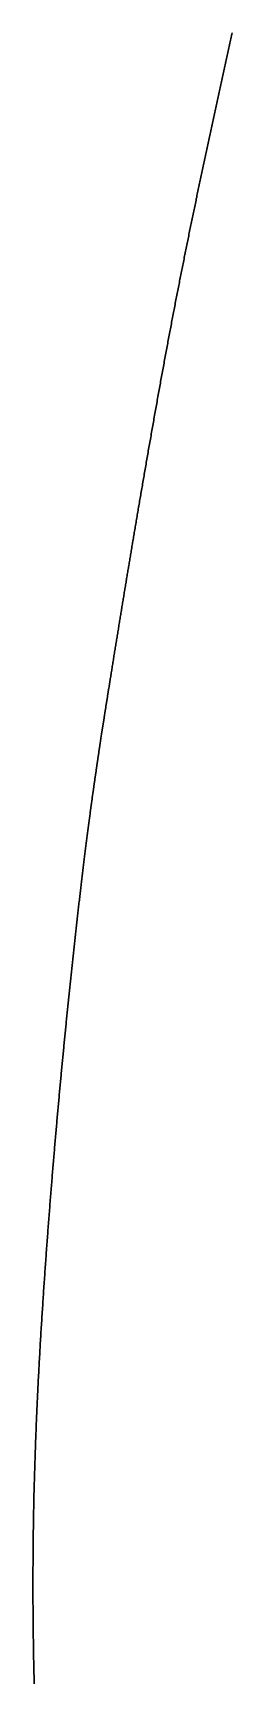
# Model space of a CAD drawing. Header units: inches. Extents: x 130170 to 284068, y 377793 to 804530.
# Drawn here: x 248852.6 to 248859.8, y 747811.2 to 747870.2 of the extents above; entities that cross this region are included whole.
import ezdxf

# ---------------------------------------------------------------- set-up
doc = ezdxf.new("R2010")
doc.units = ezdxf.units.IN
doc.header["$MEASUREMENT"] = 0
doc.layers.add('muni_il', color=7, linetype='Continuous')

msp = doc.modelspace()

# ---------------------------------------------------------------- linework, layer by layer
at = {"layer": 'muni_il'}
for points in [[(248859.757, 747870.253), (248859.745, 747870.198), (248859.733, 747870.144), (248859.722, 747870.089), (248859.71, 747870.035), (248859.698, 747869.981), (248859.686, 747869.926), (248859.674, 747869.872), (248859.662, 747869.817), (248859.65, 747869.762), (248859.638, 747869.708), (248859.626, 747869.653), (248859.614, 747869.599), (248859.602, 747869.544), (248859.59, 747869.489), (248859.578, 747869.435), (248859.566, 747869.38), (248859.554, 747869.325), (248859.542, 747869.271), (248859.53, 747869.216), (248859.519, 747869.161), (248859.507, 747869.106), (248859.495, 747869.052), (248859.483, 747868.997), (248859.471, 747868.942), (248859.459, 747868.887), (248859.447, 747868.832), (248859.435, 747868.777), (248859.423, 747868.722), (248859.411, 747868.667), (248859.399, 747868.612), (248859.387, 747868.557), (248859.375, 747868.502), (248859.363, 747868.447), (248859.351, 747868.392), (248859.339, 747868.337), (248859.327, 747868.282), (248859.315, 747868.227), (248859.303, 747868.172), (248859.291, 747868.117), (248859.279, 747868.062), (248859.267, 747868.007), (248859.255, 747867.952), (248859.243, 747867.896), (248859.231, 747867.841), (248859.22, 747867.786), (248859.208, 747867.731), (248859.196, 747867.676), (248859.184, 747867.621), (248859.172, 747867.565), (248859.16, 747867.51), (248859.148, 747867.455), (248859.136, 747867.399), (248859.124, 747867.344), (248859.112, 747867.289), (248859.1, 747867.234), (248859.088, 747867.179), (248859.077, 747867.123), (248859.065, 747867.068), (248859.053, 747867.013), (248859.041, 747866.957), (248859.029, 747866.902), (248859.017, 747866.847), (248859.005, 747866.791), (248858.993, 747866.736), (248858.981, 747866.681), (248858.97, 747866.625), (248858.958, 747866.57), (248858.946, 747866.515), (248858.934, 747866.459), (248858.922, 747866.404), (248858.91, 747866.349), (248858.898, 747866.293), (248858.887, 747866.238), (248858.875, 747866.183), (248858.863, 747866.127), (248858.851, 747866.072), (248858.839, 747866.017), (248858.827, 747865.961), (248858.816, 747865.906), (248858.804, 747865.851), (248858.792, 747865.795), (248858.78, 747865.74), (248858.769, 747865.685), (248858.757, 747865.629), (248858.745, 747865.574), (248858.733, 747865.518), (248858.722, 747865.463), (248858.71, 747865.408), (248858.698, 747865.352), (248858.687, 747865.297), (248858.675, 747865.242), (248858.663, 747865.186), (248858.652, 747865.131), (248858.64, 747865.076), (248858.628, 747865.02), (248858.616, 747864.965), (248858.605, 747864.91), (248858.593, 747864.854), (248858.582, 747864.799), (248858.57, 747864.744), (248858.558, 747864.688), (248858.547, 747864.633), (248858.535, 747864.578), (248858.524, 747864.522), (248858.512, 747864.467), (248858.5, 747864.412), (248858.489, 747864.357), (248858.477, 747864.301), (248858.466, 747864.246), (248858.454, 747864.191), (248858.443, 747864.135), (248858.431, 747864.08), (248858.42, 747864.025), (248858.408, 747863.969), (248858.397, 747863.914), (248858.385, 747863.859), (248858.374, 747863.803), (248858.362, 747863.748), (248858.351, 747863.693), (248858.34, 747863.637), (248858.328, 747863.582), (248858.317, 747863.526), (248858.305, 747863.471), (248858.294, 747863.416), (248858.283, 747863.36), (248858.271, 747863.305), (248858.26, 747863.25), (248858.248, 747863.194), (248858.237, 747863.139), (248858.226, 747863.083), (248858.214, 747863.028), (248858.203, 747862.972), (248858.192, 747862.917), (248858.181, 747862.862), (248858.169, 747862.806), (248858.158, 747862.751), (248858.147, 747862.695), (248858.136, 747862.639), (248858.124, 747862.584), (248858.113, 747862.528), (248858.102, 747862.473), (248858.091, 747862.417), (248858.079, 747862.361), (248858.068, 747862.306), (248858.057, 747862.25), (248858.046, 747862.194), (248858.035, 747862.139), (248858.023, 747862.083), (248858.012, 747862.027), (248858.001, 747861.971), (248857.99, 747861.915), (248857.979, 747861.859), (248857.968, 747861.803), (248857.957, 747861.747), (248857.945, 747861.691), (248857.934, 747861.635), (248857.923, 747861.579), (248857.912, 747861.523), (248857.901, 747861.467), (248857.89, 747861.411), (248857.879, 747861.355), (248857.868, 747861.298), (248857.857, 747861.242), (248857.846, 747861.186), (248857.835, 747861.129), (248857.824, 747861.073), (248857.813, 747861.016), (248857.801, 747860.959), (248857.79, 747860.903), (248857.779, 747860.846), (248857.768, 747860.789), (248857.757, 747860.733), (248857.746, 747860.676), (248857.735, 747860.619), (248857.724, 747860.562), (248857.713, 747860.505), (248857.702, 747860.448), (248857.691, 747860.391), (248857.68, 747860.334), (248857.669, 747860.277), (248857.658, 747860.219), (248857.647, 747860.162), (248857.636, 747860.104), (248857.625, 747860.047), (248857.614, 747859.989), (248857.603, 747859.932), (248857.592, 747859.874), (248857.581, 747859.816), (248857.57, 747859.758), (248857.559, 747859.7), (248857.548, 747859.642), (248857.537, 747859.584), (248857.527, 747859.526), (248857.516, 747859.468), (248857.505, 747859.41), (248857.494, 747859.352), (248857.483, 747859.293), (248857.472, 747859.235), (248857.461, 747859.176), (248857.45, 747859.117), (248857.439, 747859.059), (248857.428, 747859), (248857.417, 747858.941), (248857.406, 747858.882), (248857.395, 747858.823), (248857.384, 747858.764), (248857.373, 747858.705), (248857.362, 747858.646), (248857.351, 747858.587), (248857.34, 747858.527), (248857.329, 747858.468), (248857.318, 747858.408), (248857.307, 747858.349), (248857.297, 747858.289), (248857.286, 747858.229), (248857.275, 747858.17), (248857.264, 747858.11), (248857.253, 747858.05), (248857.242, 747857.99), (248857.231, 747857.93), (248857.22, 747857.87), (248857.209, 747857.81), (248857.198, 747857.75), (248857.187, 747857.689), (248857.176, 747857.629), (248857.165, 747857.569), (248857.154, 747857.508), (248857.143, 747857.448), (248857.133, 747857.387), (248857.122, 747857.327), (248857.111, 747857.266), (248857.1, 747857.206), (248857.089, 747857.145), (248857.078, 747857.084), (248857.067, 747857.024), (248857.056, 747856.963), (248857.045, 747856.902), (248857.035, 747856.842), (248857.024, 747856.781), (248857.013, 747856.72), (248857.002, 747856.659), (248856.991, 747856.598), (248856.98, 747856.537), (248856.97, 747856.476), (248856.959, 747856.416), (248856.948, 747856.355), (248856.937, 747856.294), (248856.926, 747856.233), (248856.916, 747856.172), (248856.905, 747856.111), (248856.894, 747856.05), (248856.884, 747855.99), (248856.873, 747855.929), (248856.862, 747855.868), (248856.852, 747855.808), (248856.841, 747855.747), (248856.83, 747855.686), (248856.82, 747855.626), (248856.809, 747855.565), (248856.798, 747855.505), (248856.788, 747855.445), (248856.777, 747855.384), (248856.767, 747855.324), (248856.756, 747855.264), (248856.746, 747855.204), (248856.735, 747855.144), (248856.725, 747855.084), (248856.714, 747855.024), (248856.704, 747854.964), (248856.694, 747854.905), (248856.683, 747854.845), (248856.673, 747854.785), (248856.663, 747854.726), (248856.653, 747854.667), (248856.642, 747854.608), (248856.632, 747854.549), (248856.622, 747854.49), (248856.612, 747854.432), (248856.602, 747854.373), (248856.592, 747854.315), (248856.582, 747854.256), (248856.572, 747854.198), (248856.562, 747854.14), (248856.552, 747854.082), (248856.542, 747854.025), (248856.532, 747853.967), (248856.522, 747853.91), (248856.512, 747853.853), (248856.502, 747853.796), (248856.493, 747853.739), (248856.483, 747853.683), (248856.473, 747853.626), (248856.464, 747853.57), (248856.454, 747853.514), (248856.445, 747853.458), (248856.435, 747853.403), (248856.426, 747853.347), (248856.416, 747853.292), (248856.407, 747853.237), (248856.397, 747853.182), (248856.388, 747853.128), (248856.379, 747853.073), (248856.37, 747853.019), (248856.36, 747852.965), (248856.351, 747852.911), (248856.342, 747852.858), (248856.333, 747852.805), (248856.324, 747852.751), (248856.315, 747852.699), (248856.306, 747852.646), (248856.297, 747852.593), (248856.289, 747852.541), (248856.28, 747852.489), (248856.271, 747852.437), (248856.262, 747852.386), (248856.254, 747852.334), (248856.245, 747852.283), (248856.236, 747852.232), (248856.228, 747852.181), (248856.219, 747852.131), (248856.211, 747852.08), (248856.202, 747852.03), (248856.194, 747851.98), (248856.185, 747851.931), (248856.177, 747851.881), (248856.169, 747851.831), (248856.161, 747851.782), (248856.152, 747851.733), (248856.144, 747851.685), (248856.136, 747851.636), (248856.128, 747851.587), (248856.12, 747851.539), (248856.112, 747851.491), (248856.104, 747851.443), (248856.096, 747851.395), (248856.088, 747851.347), (248856.08, 747851.3), (248856.072, 747851.252), (248856.064, 747851.205), (248856.056, 747851.158), (248856.048, 747851.111), (248856.04, 747851.064), (248856.033, 747851.017), (248856.025, 747850.97), (248856.017, 747850.923), (248856.009, 747850.877), (248856.002, 747850.831), (248855.994, 747850.784), (248855.986, 747850.738), (248855.979, 747850.692), (248855.971, 747850.645), (248855.963, 747850.599), (248855.956, 747850.553), (248855.948, 747850.507), (248855.94, 747850.461), (248855.933, 747850.415), (248855.925, 747850.369), (248855.918, 747850.323), (248855.91, 747850.277), (248855.902, 747850.231), (248855.895, 747850.185), (248855.887, 747850.139), (248855.88, 747850.093), (248855.872, 747850.047), (248855.865, 747850), (248855.857, 747849.954), (248855.849, 747849.908), (248855.842, 747849.862), (248855.834, 747849.816), (248855.827, 747849.769), (248855.819, 747849.723), (248855.812, 747849.676), (248855.804, 747849.63), (248855.796, 747849.583), (248855.789, 747849.536), (248855.781, 747849.49), (248855.773, 747849.443), (248855.766, 747849.396), (248855.758, 747849.349), (248855.75, 747849.302), (248855.743, 747849.255), (248855.735, 747849.207), (248855.727, 747849.16), (248855.72, 747849.112), (248855.712, 747849.065), (248855.704, 747849.017), (248855.696, 747848.969), (248855.689, 747848.922), (248855.681, 747848.874), (248855.673, 747848.826), (248855.665, 747848.778), (248855.657, 747848.73), (248855.65, 747848.682), (248855.642, 747848.633), (248855.634, 747848.585), (248855.626, 747848.537), (248855.618, 747848.489), (248855.611, 747848.44), (248855.603, 747848.392), (248855.595, 747848.344), (248855.587, 747848.295), (248855.579, 747848.247), (248855.572, 747848.199), (248855.564, 747848.151), (248855.556, 747848.102), (248855.548, 747848.054), (248855.541, 747848.006), (248855.533, 747847.958), (248855.525, 747847.911), (248855.517, 747847.863), (248855.51, 747847.815), (248855.502, 747847.768), (248855.494, 747847.721), (248855.487, 747847.674), (248855.479, 747847.627), (248855.472, 747847.58), (248855.464, 747847.534), (248855.457, 747847.488), (248855.45, 747847.442), (248855.442, 747847.397), (248855.435, 747847.351), (248855.428, 747847.307), (248855.421, 747847.262), (248855.414, 747847.218), (248855.406, 747847.174), (248855.4, 747847.131), (248855.393, 747847.088), (248855.386, 747847.045), (248855.379, 747847.003), (248855.372, 747846.961), (248855.366, 747846.92), (248855.359, 747846.879), (248855.353, 747846.839), (248855.346, 747846.799), (248855.34, 747846.76), (248855.334, 747846.721), (248855.328, 747846.682), (248855.321, 747846.644), (248855.315, 747846.607), (248855.31, 747846.57), (248855.304, 747846.534), (248855.298, 747846.497), (248855.292, 747846.462), (248855.287, 747846.427), (248855.281, 747846.392), (248855.275, 747846.357), (248855.27, 747846.323), (248855.265, 747846.289), (248855.259, 747846.255), (248855.254, 747846.222), (248855.248, 747846.189), (248855.243, 747846.155), (248855.238, 747846.122), (248855.233, 747846.088), (248855.227, 747846.055), (248855.222, 747846.021), (248855.216, 747845.987), (248855.211, 747845.952), (248855.205, 747845.917), (248855.199, 747845.881), (248855.194, 747845.844), (248855.188, 747845.806), (248855.181, 747845.768), (248855.175, 747845.728), (248855.169, 747845.686), (248855.081, 747845.119), (248855.066, 747845.02), (248855.059, 747844.973), (248855.052, 747844.928), (248855.045, 747844.884), (248855.039, 747844.841), (248855.033, 747844.8), (248855.026, 747844.759), (248855.02, 747844.72), (248855.015, 747844.681), (248855.009, 747844.642), (248855.003, 747844.605), (248854.998, 747844.568), (248854.992, 747844.531), (248854.987, 747844.495), (248854.981, 747844.46), (248854.976, 747844.424), (248854.971, 747844.389), (248854.966, 747844.355), (248854.961, 747844.32), (248854.956, 747844.286), (248854.95, 747844.252), (248854.945, 747844.217), (248854.94, 747844.183), (248854.935, 747844.149), (248854.93, 747844.115), (248854.925, 747844.081), (248854.92, 747844.047), (248854.915, 747844.013), (248854.91, 747843.979), (248854.905, 747843.945), (248854.9, 747843.91), (248854.895, 747843.876), (248854.89, 747843.841), (248854.885, 747843.807), (248854.88, 747843.772), (248854.875, 747843.737), (248854.87, 747843.702), (248854.865, 747843.667), (248854.859, 747843.631), (248854.854, 747843.596), (248854.849, 747843.56), (248854.844, 747843.524), (248854.839, 747843.488), (248854.833, 747843.452), (248854.828, 747843.416), (248854.823, 747843.379), (248854.818, 747843.342), (248854.813, 747843.305), (248854.807, 747843.268), (248854.802, 747843.231), (248854.797, 747843.193), (248854.791, 747843.156), (248854.786, 747843.118), (248854.781, 747843.08), (248854.775, 747843.042), (248854.77, 747843.003), (248854.764, 747842.965), (248854.759, 747842.926), (248854.754, 747842.887), (248854.748, 747842.848), (248854.742, 747842.809), (248854.737, 747842.769), (248854.732, 747842.729), (248854.726, 747842.689), (248854.72, 747842.649), (248854.715, 747842.609), (248854.709, 747842.569), (248854.704, 747842.528), (248854.698, 747842.487), (248854.693, 747842.446), (248854.687, 747842.405), (248854.682, 747842.364), (248854.676, 747842.322), (248854.67, 747842.28), (248854.665, 747842.238), (248854.659, 747842.196), (248854.653, 747842.154), (248854.647, 747842.111), (248854.642, 747842.069), (248854.636, 747842.026), (248854.63, 747841.983), (248854.625, 747841.939), (248854.619, 747841.896), (248854.613, 747841.852), (248854.607, 747841.808), (248854.602, 747841.764), (248854.596, 747841.72), (248854.59, 747841.675), (248854.584, 747841.63), (248854.578, 747841.586), (248854.572, 747841.54), (248854.567, 747841.495), (248854.561, 747841.45), (248854.555, 747841.404), (248854.549, 747841.358), (248854.543, 747841.312), (248854.537, 747841.266), (248854.531, 747841.219), (248854.526, 747841.172), (248854.519, 747841.126), (248854.514, 747841.078), (248854.508, 747841.031), (248854.502, 747840.984), (248854.496, 747840.936), (248854.49, 747840.888), (248854.484, 747840.84), (248854.478, 747840.792), (248854.472, 747840.743), (248854.466, 747840.695), (248854.46, 747840.646), (248854.454, 747840.597), (248854.448, 747840.548), (248854.442, 747840.498), (248854.436, 747840.449), (248854.43, 747840.399), (248854.423, 747840.349), (248854.417, 747840.299), (248854.411, 747840.249), (248854.405, 747840.198), (248854.399, 747840.148), (248854.393, 747840.097), (248854.387, 747840.046), (248854.381, 747839.995), (248854.375, 747839.943), (248854.369, 747839.892), (248854.362, 747839.84), (248854.356, 747839.788), (248854.35, 747839.737), (248854.344, 747839.685), (248854.338, 747839.632), (248854.332, 747839.58), (248854.326, 747839.527), (248854.32, 747839.475), (248854.313, 747839.422), (248854.307, 747839.369), (248854.301, 747839.316), (248854.295, 747839.263), (248854.289, 747839.21), (248854.283, 747839.156), (248854.276, 747839.103), (248854.27, 747839.049), (248854.264, 747838.995), (248854.258, 747838.941), (248854.252, 747838.888), (248854.246, 747838.833), (248854.239, 747838.779), (248854.233, 747838.725), (248854.227, 747838.671), (248854.221, 747838.616), (248854.215, 747838.562), (248854.209, 747838.507), (248854.202, 747838.452), (248854.196, 747838.398), (248854.19, 747838.343), (248854.184, 747838.288), (248854.178, 747838.233), (248854.172, 747838.178), (248854.166, 747838.123), (248854.16, 747838.068), (248854.153, 747838.012), (248854.147, 747837.957), (248854.141, 747837.902), (248854.135, 747837.846), (248854.129, 747837.791), (248854.123, 747837.735), (248854.117, 747837.68), (248854.111, 747837.624), (248854.105, 747837.568), (248854.099, 747837.513), (248854.093, 747837.457), (248854.086, 747837.401), (248854.08, 747837.346), (248854.074, 747837.29), (248854.068, 747837.234), (248854.062, 747837.178), (248854.056, 747837.122), (248854.05, 747837.066), (248854.044, 747837.01), (248854.038, 747836.954), (248854.032, 747836.898), (248854.026, 747836.842), (248854.02, 747836.786), (248854.014, 747836.73), (248854.008, 747836.674), (248854.002, 747836.618), (248853.996, 747836.562), (248853.991, 747836.506), (248853.985, 747836.45), (248853.979, 747836.394), (248853.973, 747836.338), (248853.967, 747836.282), (248853.961, 747836.226), (248853.955, 747836.169), (248853.949, 747836.113), (248853.943, 747836.057), (248853.938, 747836.001), (248853.932, 747835.945), (248853.926, 747835.888), (248853.92, 747835.832), (248853.914, 747835.776), (248853.908, 747835.72), (248853.903, 747835.663), (248853.897, 747835.607), (248853.891, 747835.551), (248853.885, 747835.494), (248853.879, 747835.438), (248853.874, 747835.382), (248853.868, 747835.325), (248853.862, 747835.269), (248853.856, 747835.212), (248853.851, 747835.156), (248853.845, 747835.099), (248853.839, 747835.043), (248853.833, 747834.986), (248853.828, 747834.93), (248853.822, 747834.873), (248853.816, 747834.817), (248853.811, 747834.76), (248853.805, 747834.703), (248853.799, 747834.646), (248853.794, 747834.59), (248853.788, 747834.533), (248853.782, 747834.476), (248853.777, 747834.419), (248853.771, 747834.362), (248853.765, 747834.305), (248853.76, 747834.248), (248853.754, 747834.191), (248853.748, 747834.133), (248853.743, 747834.076), (248853.737, 747834.019), (248853.732, 747833.961), (248853.726, 747833.904), (248853.721, 747833.846), (248853.715, 747833.789), (248853.709, 747833.731), (248853.704, 747833.673), (248853.698, 747833.615), (248853.693, 747833.557), (248853.687, 747833.499), (248853.681, 747833.441), (248853.676, 747833.383), (248853.67, 747833.325), (248853.665, 747833.266), (248853.659, 747833.208), (248853.653, 747833.149), (248853.648, 747833.091), (248853.642, 747833.032), (248853.637, 747832.973), (248853.631, 747832.914), (248853.626, 747832.855), (248853.62, 747832.796), (248853.615, 747832.736), (248853.609, 747832.677), (248853.604, 747832.617), (248853.598, 747832.558), (248853.592, 747832.498), (248853.587, 747832.438), (248853.581, 747832.378), (248853.576, 747832.318), (248853.57, 747832.257), (248853.565, 747832.197), (248853.559, 747832.136), (248853.554, 747832.075), (248853.548, 747832.014), (248853.542, 747831.953), (248853.537, 747831.892), (248853.531, 747831.831), (248853.526, 747831.769), (248853.52, 747831.708), (248853.515, 747831.646), (248853.509, 747831.584), (248853.503, 747831.522), (248853.498, 747831.46), (248853.492, 747831.397), (248853.487, 747831.335), (248853.481, 747831.272), (248853.476, 747831.209), (248853.47, 747831.146), (248853.465, 747831.083), (248853.459, 747831.019), (248853.453, 747830.956), (248853.448, 747830.892), (248853.442, 747830.828), (248853.437, 747830.764), (248853.431, 747830.7), (248853.426, 747830.635), (248853.42, 747830.571), (248853.415, 747830.506), (248853.409, 747830.441), (248853.403, 747830.376), (248853.398, 747830.31), (248853.392, 747830.245), (248853.387, 747830.179), (248853.381, 747830.114), (248853.375, 747830.048), (248853.37, 747829.981), (248853.364, 747829.915), (248853.359, 747829.849), (248853.353, 747829.782), (248853.348, 747829.715), (248853.342, 747829.648), (248853.336, 747829.581), (248853.331, 747829.513), (248853.325, 747829.446), (248853.32, 747829.378), (248853.314, 747829.31), (248853.308, 747829.242), (248853.303, 747829.174), (248853.297, 747829.105), (248853.292, 747829.037), (248853.286, 747828.968), (248853.281, 747828.899), (248853.275, 747828.83), (248853.269, 747828.76), (248853.264, 747828.691), (248853.258, 747828.621), (248853.253, 747828.551), (248853.247, 747828.481), (248853.241, 747828.411), (248853.236, 747828.341), (248853.23, 747828.27), (248853.225, 747828.2), (248853.219, 747828.129), (248853.214, 747828.058), (248853.208, 747827.987), (248853.203, 747827.915), (248853.197, 747827.844), (248853.192, 747827.772), (248853.186, 747827.7), (248853.181, 747827.628), (248853.175, 747827.556), (248853.17, 747827.484), (248853.164, 747827.412), (248853.159, 747827.339), (248853.153, 747827.266), (248853.148, 747827.193), (248853.142, 747827.12), (248853.137, 747827.047), (248853.131, 747826.974), (248853.126, 747826.9), (248853.12, 747826.827), (248853.115, 747826.753), (248853.11, 747826.679), (248853.104, 747826.605), (248853.099, 747826.53), (248853.093, 747826.456), (248853.088, 747826.381), (248853.083, 747826.307), (248853.077, 747826.232), (248853.072, 747826.157), (248853.067, 747826.082), (248853.061, 747826.006), (248853.056, 747825.931), (248853.051, 747825.855), (248853.045, 747825.779), (248853.04, 747825.704), (248853.035, 747825.627), (248853.03, 747825.551), (248853.024, 747825.475), (248853.019, 747825.399), (248853.014, 747825.322), (248853.009, 747825.245), (248853.003, 747825.168), (248852.998, 747825.091), (248852.993, 747825.014), (248852.988, 747824.937), (248852.983, 747824.859), (248852.978, 747824.782), (248852.973, 747824.704), (248852.968, 747824.626), (248852.963, 747824.548), (248852.958, 747824.469), (248852.952, 747824.391), (248852.947, 747824.312), (248852.943, 747824.234), (248852.938, 747824.155), (248852.933, 747824.076), (248852.928, 747823.997), (248852.923, 747823.917), (248852.918, 747823.838), (248852.913, 747823.758), (248852.908, 747823.678), (248852.903, 747823.598), (248852.899, 747823.518), (248852.894, 747823.437), (248852.889, 747823.357), (248852.884, 747823.276), (248852.879, 747823.195), (248852.875, 747823.114), (248852.87, 747823.033), (248852.866, 747822.951), (248852.861, 747822.87), (248852.856, 747822.788), (248852.852, 747822.706), (248852.847, 747822.623), (248852.843, 747822.541), (248852.838, 747822.458), (248852.834, 747822.375), (248852.829, 747822.292), (248852.825, 747822.209), (248852.821, 747822.125), (248852.816, 747822.041), (248852.812, 747821.957), (248852.808, 747821.873), (248852.803, 747821.789), (248852.799, 747821.704), (248852.795, 747821.619), (248852.791, 747821.534), (248852.787, 747821.448), (248852.783, 747821.362), (248852.778, 747821.276), (248852.775, 747821.19), (248852.771, 747821.104), (248852.767, 747821.017), (248852.763, 747820.93), (248852.759, 747820.842), (248852.755, 747820.755), (248852.751, 747820.667), (248852.747, 747820.578), (248852.744, 747820.49), (248852.74, 747820.401), (248852.736, 747820.312), (248852.733, 747820.222), (248852.729, 747820.133), (248852.726, 747820.042), (248852.722, 747819.952), (248852.719, 747819.861), (248852.715, 747819.77), (248852.712, 747819.678), (248852.709, 747819.587), (248852.705, 747819.494), (248852.702, 747819.402), (248852.699, 747819.309), (248852.696, 747819.215), (248852.693, 747819.122), (248852.69, 747819.028), (248852.687, 747818.933), (248852.684, 747818.838), (248852.681, 747818.743), (248852.678, 747818.647), (248852.675, 747818.551), (248852.673, 747818.455), (248852.67, 747818.358), (248852.667, 747818.26), (248852.665, 747818.162), (248852.662, 747818.064), (248852.66, 747817.966), (248852.657, 747817.866), (248852.655, 747817.767), (248852.653, 747817.667), (248852.651, 747817.566), (248852.649, 747817.465), (248852.647, 747817.364), (248852.645, 747817.262), (248852.643, 747817.159), (248852.641, 747817.057), (248852.639, 747816.953), (248852.637, 747816.849), (248852.636, 747816.745), (248852.634, 747816.64), (248852.633, 747816.534), (248852.631, 747816.428), (248852.63, 747816.322), (248852.629, 747816.215), (248852.628, 747816.107), (248852.626, 747815.999), (248852.625, 747815.891), (248852.624, 747815.781), (248852.624, 747815.672), (248852.623, 747815.561), (248852.622, 747815.451), (248852.622, 747815.339), (248852.621, 747815.227), (248852.621, 747815.114), (248852.62, 747815.001), (248852.62, 747814.888), (248852.62, 747814.773), (248852.62, 747814.659), (248852.62, 747814.543), (248852.62, 747814.427), (248852.62, 747814.31), (248852.621, 747814.193), (248852.621, 747814.075), (248852.621, 747813.957), (248852.622, 747813.838), (248852.623, 747813.718), (248852.624, 747813.598), (248852.625, 747813.477), (248852.626, 747813.355), (248852.627, 747813.233), (248852.628, 747813.111), (248852.629, 747812.987), (248852.631, 747812.863), (248852.633, 747812.739), (248852.634, 747812.613), (248852.636, 747812.487), (248852.638, 747812.361), (248852.64, 747812.234), (248852.643, 747812.106), (248852.645, 747811.978), (248852.648, 747811.849), (248852.65, 747811.719), (248852.653, 747811.589), (248852.656, 747811.457), (248852.659, 747811.326), (248852.662, 747811.194), (248852.665, 747811.061)], [(248852.665, 747811.061), (248852.662, 747811.194), (248852.659, 747811.326), (248852.656, 747811.457), (248852.653, 747811.589), (248852.65, 747811.719), (248852.648, 747811.849), (248852.645, 747811.978), (248852.643, 747812.106), (248852.64, 747812.234), (248852.638, 747812.361), (248852.636, 747812.487), (248852.634, 747812.613), (248852.633, 747812.739), (248852.631, 747812.863), (248852.629, 747812.987), (248852.628, 747813.111), (248852.627, 747813.233), (248852.626, 747813.355), (248852.625, 747813.477), (248852.624, 747813.598), (248852.623, 747813.718), (248852.622, 747813.838), (248852.621, 747813.957), (248852.621, 747814.075), (248852.621, 747814.193), (248852.62, 747814.31), (248852.62, 747814.427), (248852.62, 747814.543), (248852.62, 747814.659), (248852.62, 747814.773), (248852.62, 747814.888), (248852.62, 747815.001), (248852.621, 747815.114), (248852.621, 747815.227), (248852.622, 747815.339), (248852.622, 747815.451), (248852.623, 747815.561), (248852.624, 747815.672), (248852.624, 747815.781), (248852.625, 747815.891), (248852.626, 747815.999), (248852.628, 747816.107), (248852.629, 747816.215), (248852.63, 747816.322), (248852.631, 747816.428), (248852.633, 747816.534), (248852.634, 747816.64), (248852.636, 747816.745), (248852.637, 747816.849), (248852.639, 747816.953), (248852.641, 747817.057), (248852.643, 747817.159), (248852.645, 747817.262), (248852.647, 747817.364), (248852.649, 747817.465), (248852.651, 747817.566), (248852.653, 747817.667), (248852.655, 747817.767), (248852.657, 747817.866), (248852.66, 747817.966), (248852.662, 747818.064), (248852.665, 747818.162), (248852.667, 747818.26), (248852.67, 747818.358), (248852.673, 747818.455), (248852.675, 747818.551), (248852.678, 747818.647), (248852.681, 747818.743), (248852.684, 747818.838), (248852.687, 747818.933), (248852.69, 747819.028), (248852.693, 747819.122), (248852.696, 747819.215), (248852.699, 747819.309), (248852.702, 747819.402), (248852.705, 747819.494), (248852.709, 747819.587), (248852.712, 747819.678), (248852.715, 747819.77), (248852.719, 747819.861), (248852.722, 747819.952), (248852.726, 747820.042), (248852.729, 747820.133), (248852.733, 747820.222), (248852.736, 747820.312), (248852.74, 747820.401), (248852.744, 747820.49), (248852.747, 747820.578), (248852.751, 747820.667), (248852.755, 747820.755), (248852.759, 747820.842), (248852.763, 747820.93), (248852.767, 747821.017), (248852.771, 747821.104), (248852.775, 747821.19), (248852.778, 747821.276), (248852.783, 747821.362), (248852.787, 747821.448), (248852.791, 747821.534), (248852.795, 747821.619), (248852.799, 747821.704), (248852.803, 747821.789), (248852.808, 747821.873), (248852.812, 747821.957), (248852.816, 747822.041), (248852.821, 747822.125), (248852.825, 747822.209), (248852.829, 747822.292), (248852.834, 747822.375), (248852.838, 747822.458), (248852.843, 747822.541), (248852.847, 747822.623), (248852.852, 747822.706), (248852.856, 747822.788), (248852.861, 747822.87), (248852.866, 747822.951), (248852.87, 747823.033), (248852.875, 747823.114), (248852.879, 747823.195), (248852.884, 747823.276), (248852.889, 747823.357), (248852.894, 747823.437), (248852.899, 747823.518), (248852.903, 747823.598), (248852.908, 747823.678), (248852.913, 747823.758), (248852.918, 747823.838), (248852.923, 747823.917), (248852.928, 747823.997), (248852.933, 747824.076), (248852.938, 747824.155), (248852.943, 747824.234), (248852.947, 747824.312), (248852.952, 747824.391), (248852.958, 747824.469), (248852.963, 747824.548), (248852.968, 747824.626), (248852.973, 747824.704), (248852.978, 747824.782), (248852.983, 747824.859), (248852.988, 747824.937), (248852.993, 747825.014), (248852.998, 747825.091), (248853.003, 747825.168), (248853.009, 747825.245), (248853.014, 747825.322), (248853.019, 747825.399), (248853.024, 747825.475), (248853.03, 747825.551), (248853.035, 747825.627), (248853.04, 747825.704), (248853.045, 747825.779), (248853.051, 747825.855), (248853.056, 747825.931), (248853.061, 747826.006), (248853.067, 747826.082), (248853.072, 747826.157), (248853.077, 747826.232), (248853.083, 747826.307), (248853.088, 747826.381), (248853.093, 747826.456), (248853.099, 747826.53), (248853.104, 747826.605), (248853.11, 747826.679), (248853.115, 747826.753), (248853.12, 747826.827), (248853.126, 747826.9), (248853.131, 747826.974), (248853.137, 747827.047), (248853.142, 747827.12), (248853.148, 747827.193), (248853.153, 747827.266), (248853.159, 747827.339), (248853.164, 747827.412), (248853.17, 747827.484), (248853.175, 747827.556), (248853.181, 747827.628), (248853.186, 747827.7), (248853.192, 747827.772), (248853.197, 747827.844), (248853.203, 747827.915), (248853.208, 747827.987), (248853.214, 747828.058), (248853.219, 747828.129), (248853.225, 747828.2), (248853.23, 747828.27), (248853.236, 747828.341), (248853.241, 747828.411), (248853.247, 747828.481), (248853.253, 747828.551), (248853.258, 747828.621), (248853.264, 747828.691), (248853.269, 747828.76), (248853.275, 747828.83), (248853.281, 747828.899), (248853.286, 747828.968), (248853.292, 747829.037), (248853.297, 747829.105), (248853.303, 747829.174), (248853.308, 747829.242), (248853.314, 747829.31), (248853.32, 747829.378), (248853.325, 747829.446), (248853.331, 747829.513), (248853.336, 747829.581), (248853.342, 747829.648), (248853.348, 747829.715), (248853.353, 747829.782), (248853.359, 747829.849), (248853.364, 747829.915), (248853.37, 747829.981), (248853.375, 747830.048), (248853.381, 747830.114), (248853.387, 747830.179), (248853.392, 747830.245), (248853.398, 747830.31), (248853.403, 747830.376), (248853.409, 747830.441), (248853.415, 747830.506), (248853.42, 747830.571), (248853.426, 747830.635), (248853.431, 747830.7), (248853.437, 747830.764), (248853.442, 747830.828), (248853.448, 747830.892), (248853.453, 747830.956), (248853.459, 747831.019), (248853.465, 747831.083), (248853.47, 747831.146), (248853.476, 747831.209), (248853.481, 747831.272), (248853.487, 747831.335), (248853.492, 747831.397), (248853.498, 747831.46), (248853.503, 747831.522), (248853.509, 747831.584), (248853.515, 747831.646), (248853.52, 747831.708), (248853.526, 747831.769), (248853.531, 747831.831), (248853.537, 747831.892), (248853.542, 747831.953), (248853.548, 747832.014), (248853.554, 747832.075), (248853.559, 747832.136), (248853.565, 747832.197), (248853.57, 747832.257), (248853.576, 747832.318), (248853.581, 747832.378), (248853.587, 747832.438), (248853.592, 747832.498), (248853.598, 747832.558), (248853.604, 747832.617), (248853.609, 747832.677), (248853.615, 747832.736), (248853.62, 747832.796), (248853.626, 747832.855), (248853.631, 747832.914), (248853.637, 747832.973), (248853.642, 747833.032), (248853.648, 747833.091), (248853.653, 747833.149), (248853.659, 747833.208), (248853.665, 747833.266), (248853.67, 747833.325), (248853.676, 747833.383), (248853.681, 747833.441), (248853.687, 747833.499), (248853.693, 747833.557), (248853.698, 747833.615), (248853.704, 747833.673), (248853.709, 747833.731), (248853.715, 747833.789), (248853.721, 747833.846), (248853.726, 747833.904), (248853.732, 747833.961), (248853.737, 747834.019), (248853.743, 747834.076), (248853.748, 747834.133), (248853.754, 747834.191), (248853.76, 747834.248), (248853.765, 747834.305), (248853.771, 747834.362), (248853.777, 747834.419), (248853.782, 747834.476), (248853.788, 747834.533), (248853.794, 747834.59), (248853.799, 747834.646), (248853.805, 747834.703), (248853.811, 747834.76), (248853.816, 747834.817), (248853.822, 747834.873), (248853.828, 747834.93), (248853.833, 747834.986), (248853.839, 747835.043), (248853.845, 747835.099), (248853.851, 747835.156), (248853.856, 747835.212), (248853.862, 747835.269), (248853.868, 747835.325), (248853.874, 747835.382), (248853.879, 747835.438), (248853.885, 747835.494), (248853.891, 747835.551), (248853.897, 747835.607), (248853.903, 747835.663), (248853.908, 747835.72), (248853.914, 747835.776), (248853.92, 747835.832), (248853.926, 747835.888), (248853.932, 747835.945), (248853.938, 747836.001), (248853.943, 747836.057), (248853.949, 747836.113), (248853.955, 747836.169), (248853.961, 747836.226), (248853.967, 747836.282), (248853.973, 747836.338), (248853.979, 747836.394), (248853.985, 747836.45), (248853.991, 747836.506), (248853.996, 747836.562), (248854.002, 747836.618), (248854.008, 747836.674), (248854.014, 747836.73), (248854.02, 747836.786), (248854.026, 747836.842), (248854.032, 747836.898), (248854.038, 747836.954), (248854.044, 747837.01), (248854.05, 747837.066), (248854.056, 747837.122), (248854.062, 747837.178), (248854.068, 747837.234), (248854.074, 747837.29), (248854.08, 747837.346), (248854.086, 747837.401), (248854.093, 747837.457), (248854.099, 747837.513), (248854.105, 747837.568), (248854.111, 747837.624), (248854.117, 747837.68), (248854.123, 747837.735), (248854.129, 747837.791), (248854.135, 747837.846), (248854.141, 747837.902), (248854.147, 747837.957), (248854.153, 747838.012), (248854.16, 747838.068), (248854.166, 747838.123), (248854.172, 747838.178), (248854.178, 747838.233), (248854.184, 747838.288), (248854.19, 747838.343), (248854.196, 747838.398), (248854.202, 747838.452), (248854.209, 747838.507), (248854.215, 747838.562), (248854.221, 747838.616), (248854.227, 747838.671), (248854.233, 747838.725), (248854.239, 747838.779), (248854.246, 747838.833), (248854.252, 747838.888), (248854.258, 747838.941), (248854.264, 747838.995), (248854.27, 747839.049), (248854.276, 747839.103), (248854.283, 747839.156), (248854.289, 747839.21), (248854.295, 747839.263), (248854.301, 747839.316), (248854.307, 747839.369), (248854.313, 747839.422), (248854.32, 747839.475), (248854.326, 747839.527), (248854.332, 747839.58), (248854.338, 747839.632), (248854.344, 747839.685), (248854.35, 747839.737), (248854.356, 747839.788), (248854.362, 747839.84), (248854.369, 747839.892), (248854.375, 747839.943), (248854.381, 747839.995), (248854.387, 747840.046), (248854.393, 747840.097), (248854.399, 747840.148), (248854.405, 747840.198), (248854.411, 747840.249), (248854.417, 747840.299), (248854.423, 747840.349), (248854.43, 747840.399), (248854.436, 747840.449), (248854.442, 747840.498), (248854.448, 747840.548), (248854.454, 747840.597), (248854.46, 747840.646), (248854.466, 747840.695), (248854.472, 747840.743), (248854.478, 747840.792), (248854.484, 747840.84), (248854.49, 747840.888), (248854.496, 747840.936), (248854.502, 747840.984), (248854.508, 747841.031), (248854.514, 747841.078), (248854.519, 747841.126), (248854.526, 747841.172), (248854.531, 747841.219), (248854.537, 747841.266), (248854.543, 747841.312), (248854.549, 747841.358), (248854.555, 747841.404), (248854.561, 747841.45), (248854.567, 747841.495), (248854.572, 747841.54), (248854.578, 747841.586), (248854.584, 747841.63), (248854.59, 747841.675), (248854.596, 747841.72), (248854.602, 747841.764), (248854.607, 747841.808), (248854.613, 747841.852), (248854.619, 747841.896), (248854.625, 747841.939), (248854.63, 747841.983), (248854.636, 747842.026), (248854.642, 747842.069), (248854.647, 747842.111), (248854.653, 747842.154), (248854.659, 747842.196), (248854.665, 747842.238), (248854.67, 747842.28), (248854.676, 747842.322), (248854.682, 747842.364), (248854.687, 747842.405), (248854.693, 747842.446), (248854.698, 747842.487), (248854.704, 747842.528), (248854.709, 747842.569), (248854.715, 747842.609), (248854.72, 747842.649), (248854.726, 747842.689), (248854.732, 747842.729), (248854.737, 747842.769), (248854.742, 747842.809), (248854.748, 747842.848), (248854.754, 747842.887), (248854.759, 747842.926), (248854.764, 747842.965), (248854.77, 747843.003), (248854.775, 747843.042), (248854.781, 747843.08), (248854.786, 747843.118), (248854.791, 747843.156), (248854.797, 747843.193), (248854.802, 747843.231), (248854.807, 747843.268), (248854.813, 747843.305), (248854.818, 747843.342), (248854.823, 747843.379), (248854.828, 747843.416), (248854.833, 747843.452), (248854.839, 747843.488), (248854.844, 747843.524), (248854.849, 747843.56), (248854.854, 747843.596), (248854.859, 747843.631), (248854.865, 747843.667), (248854.87, 747843.702), (248854.875, 747843.737), (248854.88, 747843.772), (248854.885, 747843.807), (248854.89, 747843.841), (248854.895, 747843.876), (248854.9, 747843.91), (248854.905, 747843.945), (248854.91, 747843.979), (248854.915, 747844.013), (248854.92, 747844.047), (248854.925, 747844.081), (248854.93, 747844.115), (248854.935, 747844.149), (248854.94, 747844.183), (248854.945, 747844.217), (248854.95, 747844.252), (248854.956, 747844.286), (248854.961, 747844.32), (248854.966, 747844.355), (248854.971, 747844.389), (248854.976, 747844.424), (248854.981, 747844.46), (248854.987, 747844.495), (248854.992, 747844.531), (248854.998, 747844.568), (248855.003, 747844.605), (248855.009, 747844.642), (248855.015, 747844.681), (248855.02, 747844.72), (248855.026, 747844.759), (248855.033, 747844.8), (248855.039, 747844.841), (248855.045, 747844.884), (248855.052, 747844.928), (248855.059, 747844.973), (248855.066, 747845.02), (248855.081, 747845.119), (248855.169, 747845.686), (248855.175, 747845.728), (248855.181, 747845.768), (248855.188, 747845.806), (248855.194, 747845.844), (248855.199, 747845.881), (248855.205, 747845.917), (248855.211, 747845.952), (248855.216, 747845.987), (248855.222, 747846.021), (248855.227, 747846.055), (248855.233, 747846.088), (248855.238, 747846.122), (248855.243, 747846.155), (248855.248, 747846.189), (248855.254, 747846.222), (248855.259, 747846.255), (248855.265, 747846.289), (248855.27, 747846.323), (248855.275, 747846.357), (248855.281, 747846.392), (248855.287, 747846.427), (248855.292, 747846.462), (248855.298, 747846.497), (248855.304, 747846.534), (248855.31, 747846.57), (248855.315, 747846.607), (248855.321, 747846.644), (248855.328, 747846.682), (248855.334, 747846.721), (248855.34, 747846.76), (248855.346, 747846.799), (248855.353, 747846.839), (248855.359, 747846.879), (248855.366, 747846.92), (248855.372, 747846.961), (248855.379, 747847.003), (248855.386, 747847.045), (248855.393, 747847.088), (248855.4, 747847.131), (248855.406, 747847.174), (248855.414, 747847.218), (248855.421, 747847.262), (248855.428, 747847.307), (248855.435, 747847.351), (248855.442, 747847.397), (248855.45, 747847.442), (248855.457, 747847.488), (248855.464, 747847.534), (248855.472, 747847.58), (248855.479, 747847.627), (248855.487, 747847.674), (248855.494, 747847.721), (248855.502, 747847.768), (248855.51, 747847.815), (248855.517, 747847.863), (248855.525, 747847.911), (248855.533, 747847.958), (248855.541, 747848.006), (248855.548, 747848.054), (248855.556, 747848.102), (248855.564, 747848.151), (248855.572, 747848.199), (248855.579, 747848.247), (248855.587, 747848.295), (248855.595, 747848.344), (248855.603, 747848.392), (248855.611, 747848.44), (248855.618, 747848.489), (248855.626, 747848.537), (248855.634, 747848.585), (248855.642, 747848.633), (248855.65, 747848.682), (248855.657, 747848.73), (248855.665, 747848.778), (248855.673, 747848.826), (248855.681, 747848.874), (248855.689, 747848.922), (248855.696, 747848.969), (248855.704, 747849.017), (248855.712, 747849.065), (248855.72, 747849.112), (248855.727, 747849.16), (248855.735, 747849.207), (248855.743, 747849.255), (248855.75, 747849.302), (248855.758, 747849.349), (248855.766, 747849.396), (248855.773, 747849.443), (248855.781, 747849.49), (248855.789, 747849.536), (248855.796, 747849.583), (248855.804, 747849.63), (248855.812, 747849.676), (248855.819, 747849.723), (248855.827, 747849.769), (248855.834, 747849.816), (248855.842, 747849.862), (248855.849, 747849.908), (248855.857, 747849.954), (248855.865, 747850), (248855.872, 747850.047), (248855.88, 747850.093), (248855.887, 747850.139), (248855.895, 747850.185), (248855.902, 747850.231), (248855.91, 747850.277), (248855.918, 747850.323), (248855.925, 747850.369), (248855.933, 747850.415), (248855.94, 747850.461), (248855.948, 747850.507), (248855.956, 747850.553), (248855.963, 747850.599), (248855.971, 747850.645), (248855.979, 747850.692), (248855.986, 747850.738), (248855.994, 747850.784), (248856.002, 747850.831), (248856.009, 747850.877), (248856.017, 747850.923), (248856.025, 747850.97), (248856.033, 747851.017), (248856.04, 747851.064), (248856.048, 747851.111), (248856.056, 747851.158), (248856.064, 747851.205), (248856.072, 747851.252), (248856.08, 747851.3), (248856.088, 747851.347), (248856.096, 747851.395), (248856.104, 747851.443), (248856.112, 747851.491), (248856.12, 747851.539), (248856.128, 747851.587), (248856.136, 747851.636), (248856.144, 747851.685), (248856.152, 747851.733), (248856.161, 747851.782), (248856.169, 747851.831), (248856.177, 747851.881), (248856.185, 747851.931), (248856.194, 747851.98), (248856.202, 747852.03), (248856.211, 747852.08), (248856.219, 747852.131), (248856.228, 747852.181), (248856.236, 747852.232), (248856.245, 747852.283), (248856.254, 747852.334), (248856.262, 747852.386), (248856.271, 747852.437), (248856.28, 747852.489), (248856.289, 747852.541), (248856.297, 747852.593), (248856.306, 747852.646), (248856.315, 747852.699), (248856.324, 747852.751), (248856.333, 747852.805), (248856.342, 747852.858), (248856.351, 747852.911), (248856.36, 747852.965), (248856.37, 747853.019), (248856.379, 747853.073), (248856.388, 747853.128), (248856.397, 747853.182), (248856.407, 747853.237), (248856.416, 747853.292), (248856.426, 747853.347), (248856.435, 747853.403), (248856.445, 747853.458), (248856.454, 747853.514), (248856.464, 747853.57), (248856.473, 747853.626), (248856.483, 747853.683), (248856.493, 747853.739), (248856.502, 747853.796), (248856.512, 747853.853), (248856.522, 747853.91), (248856.532, 747853.967), (248856.542, 747854.025), (248856.552, 747854.082), (248856.562, 747854.14), (248856.572, 747854.198), (248856.582, 747854.256), (248856.592, 747854.315), (248856.602, 747854.373), (248856.612, 747854.432), (248856.622, 747854.49), (248856.632, 747854.549), (248856.642, 747854.608), (248856.653, 747854.667), (248856.663, 747854.726), (248856.673, 747854.785), (248856.683, 747854.845), (248856.694, 747854.905), (248856.704, 747854.964), (248856.714, 747855.024), (248856.725, 747855.084), (248856.735, 747855.144), (248856.746, 747855.204), (248856.756, 747855.264), (248856.767, 747855.324), (248856.777, 747855.384), (248856.788, 747855.445), (248856.798, 747855.505), (248856.809, 747855.565), (248856.82, 747855.626), (248856.83, 747855.686), (248856.841, 747855.747), (248856.852, 747855.808), (248856.862, 747855.868), (248856.873, 747855.929), (248856.884, 747855.99), (248856.894, 747856.05), (248856.905, 747856.111), (248856.916, 747856.172), (248856.926, 747856.233), (248856.937, 747856.294), (248856.948, 747856.355), (248856.959, 747856.416), (248856.97, 747856.476), (248856.98, 747856.537), (248856.991, 747856.598), (248857.002, 747856.659), (248857.013, 747856.72), (248857.024, 747856.781), (248857.035, 747856.842), (248857.045, 747856.902), (248857.056, 747856.963), (248857.067, 747857.024), (248857.078, 747857.084), (248857.089, 747857.145), (248857.1, 747857.206), (248857.111, 747857.266), (248857.122, 747857.327), (248857.133, 747857.387), (248857.143, 747857.448), (248857.154, 747857.508), (248857.165, 747857.569), (248857.176, 747857.629), (248857.187, 747857.689), (248857.198, 747857.75), (248857.209, 747857.81), (248857.22, 747857.87), (248857.231, 747857.93), (248857.242, 747857.99), (248857.253, 747858.05), (248857.264, 747858.11), (248857.275, 747858.17), (248857.286, 747858.229), (248857.297, 747858.289), (248857.307, 747858.349), (248857.318, 747858.408), (248857.329, 747858.468), (248857.34, 747858.527), (248857.351, 747858.587), (248857.362, 747858.646), (248857.373, 747858.705), (248857.384, 747858.764), (248857.395, 747858.823), (248857.406, 747858.882), (248857.417, 747858.941), (248857.428, 747859), (248857.439, 747859.059), (248857.45, 747859.117), (248857.461, 747859.176), (248857.472, 747859.235), (248857.483, 747859.293), (248857.494, 747859.352), (248857.505, 747859.41), (248857.516, 747859.468), (248857.527, 747859.526), (248857.537, 747859.584), (248857.548, 747859.642), (248857.559, 747859.7), (248857.57, 747859.758), (248857.581, 747859.816), (248857.592, 747859.874), (248857.603, 747859.932), (248857.614, 747859.989), (248857.625, 747860.047), (248857.636, 747860.104), (248857.647, 747860.162), (248857.658, 747860.219), (248857.669, 747860.277), (248857.68, 747860.334), (248857.691, 747860.391), (248857.702, 747860.448), (248857.713, 747860.505), (248857.724, 747860.562), (248857.735, 747860.619), (248857.746, 747860.676), (248857.757, 747860.733), (248857.768, 747860.789), (248857.779, 747860.846), (248857.79, 747860.903), (248857.801, 747860.959), (248857.813, 747861.016), (248857.824, 747861.073), (248857.835, 747861.129), (248857.846, 747861.186), (248857.857, 747861.242), (248857.868, 747861.298), (248857.879, 747861.355), (248857.89, 747861.411), (248857.901, 747861.467), (248857.912, 747861.523), (248857.923, 747861.579), (248857.934, 747861.635), (248857.945, 747861.691), (248857.957, 747861.747), (248857.968, 747861.803), (248857.979, 747861.859), (248857.99, 747861.915), (248858.001, 747861.971), (248858.012, 747862.027), (248858.023, 747862.083), (248858.035, 747862.139), (248858.046, 747862.194), (248858.057, 747862.25), (248858.068, 747862.306), (248858.079, 747862.361), (248858.091, 747862.417), (248858.102, 747862.473), (248858.113, 747862.528), (248858.124, 747862.584), (248858.136, 747862.639), (248858.147, 747862.695), (248858.158, 747862.751), (248858.169, 747862.806), (248858.181, 747862.862), (248858.192, 747862.917), (248858.203, 747862.972), (248858.214, 747863.028), (248858.226, 747863.083), (248858.237, 747863.139), (248858.248, 747863.194), (248858.26, 747863.25), (248858.271, 747863.305), (248858.283, 747863.36), (248858.294, 747863.416), (248858.305, 747863.471), (248858.317, 747863.526), (248858.328, 747863.582), (248858.34, 747863.637), (248858.351, 747863.693), (248858.362, 747863.748), (248858.374, 747863.803), (248858.385, 747863.859), (248858.397, 747863.914), (248858.408, 747863.969), (248858.42, 747864.025), (248858.431, 747864.08), (248858.443, 747864.135), (248858.454, 747864.191), (248858.466, 747864.246), (248858.477, 747864.301), (248858.489, 747864.357), (248858.5, 747864.412), (248858.512, 747864.467), (248858.524, 747864.522), (248858.535, 747864.578), (248858.547, 747864.633), (248858.558, 747864.688), (248858.57, 747864.744), (248858.582, 747864.799), (248858.593, 747864.854), (248858.605, 747864.91), (248858.616, 747864.965), (248858.628, 747865.02), (248858.64, 747865.076), (248858.652, 747865.131), (248858.663, 747865.186), (248858.675, 747865.242), (248858.687, 747865.297), (248858.698, 747865.352), (248858.71, 747865.408), (248858.722, 747865.463), (248858.733, 747865.518), (248858.745, 747865.574), (248858.757, 747865.629), (248858.769, 747865.685), (248858.78, 747865.74), (248858.792, 747865.795), (248858.804, 747865.851), (248858.816, 747865.906), (248858.827, 747865.961), (248858.839, 747866.017), (248858.851, 747866.072), (248858.863, 747866.127), (248858.875, 747866.183), (248858.887, 747866.238), (248858.898, 747866.293), (248858.91, 747866.349), (248858.922, 747866.404), (248858.934, 747866.459), (248858.946, 747866.515), (248858.958, 747866.57), (248858.97, 747866.625), (248858.981, 747866.681), (248858.993, 747866.736), (248859.005, 747866.791), (248859.017, 747866.847), (248859.029, 747866.902), (248859.041, 747866.957), (248859.053, 747867.013), (248859.065, 747867.068), (248859.077, 747867.123), (248859.088, 747867.179), (248859.1, 747867.234), (248859.112, 747867.289), (248859.124, 747867.344), (248859.136, 747867.399), (248859.148, 747867.455), (248859.16, 747867.51), (248859.172, 747867.565), (248859.184, 747867.621), (248859.196, 747867.676), (248859.208, 747867.731), (248859.22, 747867.786), (248859.231, 747867.841), (248859.243, 747867.896), (248859.255, 747867.952), (248859.267, 747868.007), (248859.279, 747868.062), (248859.291, 747868.117), (248859.303, 747868.172), (248859.315, 747868.227), (248859.327, 747868.282), (248859.339, 747868.337), (248859.351, 747868.392), (248859.363, 747868.447), (248859.375, 747868.502), (248859.387, 747868.557), (248859.399, 747868.612), (248859.411, 747868.667), (248859.423, 747868.722), (248859.435, 747868.777), (248859.447, 747868.832), (248859.459, 747868.887), (248859.471, 747868.942), (248859.483, 747868.997), (248859.495, 747869.052), (248859.507, 747869.106), (248859.519, 747869.161), (248859.53, 747869.216), (248859.542, 747869.271), (248859.554, 747869.325), (248859.566, 747869.38), (248859.578, 747869.435), (248859.59, 747869.489), (248859.602, 747869.544), (248859.614, 747869.599), (248859.626, 747869.653), (248859.638, 747869.708), (248859.65, 747869.762), (248859.662, 747869.817), (248859.674, 747869.872), (248859.686, 747869.926), (248859.698, 747869.981), (248859.71, 747870.035), (248859.722, 747870.089), (248859.733, 747870.144), (248859.745, 747870.198), (248859.757, 747870.253)]]:
    msp.add_lwpolyline(points, dxfattribs=at)

doc.saveas('drawing.dxf')
